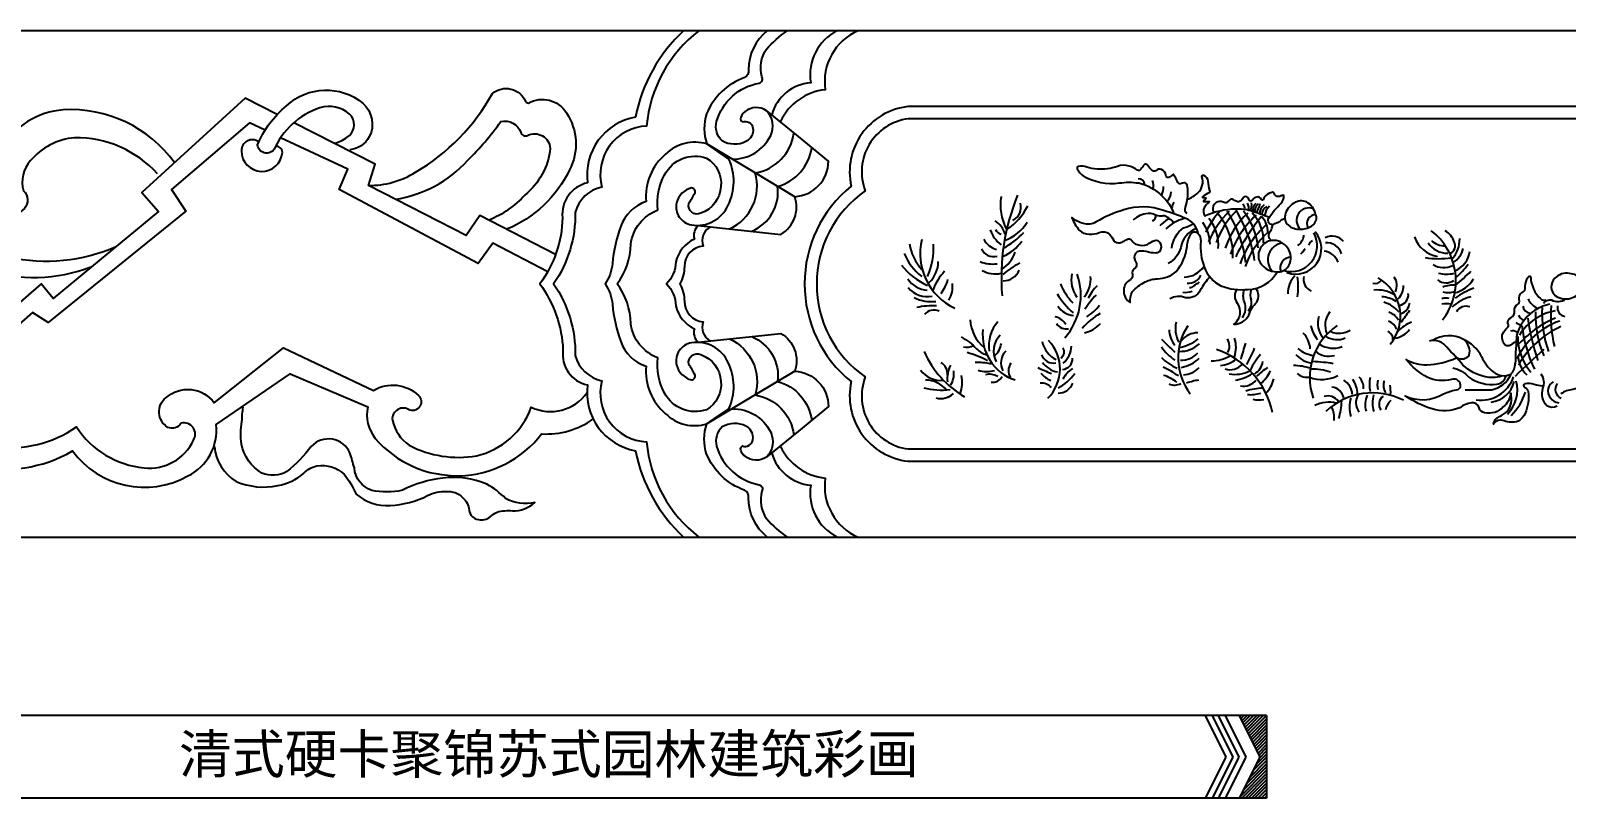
# Model space of a CAD drawing. Extents: x -66030 to 95157, y -13132 to 45879.
# Drawn here: x -41525 to -40312, y 3194 to 3800 of the extents above; entities that cross this region are included whole.
import ezdxf

# ---------------------------------------------------------------- set-up
doc = ezdxf.new("R2010")
doc.units = 0
doc.header["$LTSCALE"] = 100
doc.header["$MEASUREMENT"] = 0
for name, color, linetype in [('3', 11, 'CONTINUOUS'), ('4', 121, 'CONTINUOUS'), ('BH', 21, 'CONTINUOUS'), ('TEXT', 105, 'CONTINUOUS')]:
    doc.layers.add(name, color=color, linetype=linetype)
doc.styles.add('HZ', font='simhei.ttf')

# ---------------------------------------------------------------- blocks, each defined once
blk = doc.blocks.new('A$C51F746CF')
at = {"layer": '3'}
for p, q in [((1146.4, 287.7), (1108.3, 310.5)), ((1177.7, 268.9), (1146.4, 287.7)), ((1177.7, 131.1), (1146.4, 112.3)), ((1146.4, 112.3), (1108.3, 89.5))]:
    blk.add_line(p, q, dxfattribs=at)
for points in [[(1089.9, 400, 0.157768), (1051.9, 331.8, 0.400948), (1014, 279.8, 0.380949), (994.2, 252.3, -0.155962), (976.3, 200, -0.148848), (994.6, 147.7, 0.393108), (1014, 120.2, 0.400948), (1051.9, 68.2, 0.157768), (1089.9, 0)], [(1102, 400, 0.208822), (1060.6, 324.7, 0.479942), (1025.4, 276.5, 0.287684), (1004.3, 256.5, -0.156542), (987.2, 200, -0.156542), (1004.3, 143.5, 0.287684), (1025.4, 123.5, 0.479942), (1060.6, 75.3, 0.208822), (1102, 0)], [(1156, 400, 0.230669), (1141.2, 369, -0.358818), (1138.1, 363, 0.212358), (1108.1, 334.4, 0.164274), (1108.3, 310.5)], [(1128.2, 298.6, 0.292956), (1158.7, 317.1, 0.31251), (1155.4, 336.8, 0.329343), (1138.4, 336.1, 0.185891), (1135, 331.3, 0.338359), (1136.3, 328, -0.482926), (1144.6, 322.9, -0.3358), (1139.1, 312.4, -0.252005), (1120.4, 312.9, -0.284666), (1116, 328.2, -0.285273), (1149.6, 358.6, 0.49334), (1151.7, 363.7, -0.224858), (1155.4, 385.4, -0.056461), (1171.7, 400)], [(1211.3, 400, 0.328433), (1190.3, 358.9, 0.313761), (1159.5, 333.6, 0.313761)], [(1227.8, 400, 0.339632), (1201.8, 353.4, 0.259308), (1166.4, 328.4, 0.259308)], [(814.2, 310.9, 0.066259), (824.1, 315.8, 0.40333), (827.9, 332.1, 0.259844), (805.7, 339.9, 0.21556), (767.5, 308.6, -0.839202), (753.3, 309.9, -0.125944), (776.2, 340.6, -0.378999), (836.7, 342.6, -0.33316), (841.6, 316.1, -0.243464), (826.1, 306)], [(840.9, 277.8, 0.147295), (878.1, 288.3, 0.135964), (938.8, 350.4, -0.508182), (965, 344.1, 0.231914), (967.3, 342.8, -0.405704), (997.3, 335.1, -0.272247), (999.8, 290, -0.184235), (950.1, 243.1)], [(768.9, 333.8), (743.5, 346.6), (662, 272.3), (675.1, 257.1), (591.9, 188.4), (582.3, 200), (466.4, 99.3, 0.391742), (607.1, 68.1, 0.378392), (698.2, 48.3, 0.316433), (720.7, 89), (779.2, 128.9), (840.5, 102.9, 0.236186), (846.3, 78, 0.475316), (977.7, 81.5, 0.168169), (1018.5, 93.3)], [(2000, 340), (1267.1, 340, 0.445622), (1222.3, 277.2, 0.228317), (1185.5, 200, 0.228317), (1222.3, 122.8, 0.445622), (1267.1, 60), (2000, 60)], [(687.8, 295.8, 0.254956), (599.7, 337.5, 0.236264), (550.8, 307.4, 0.335267), (552.2, 284.7, -0.290215), (551.8, 267.6, -0.286017), (536.8, 263.4, 0.385952), (516.1, 249, 0.347719), (537.6, 211.5, 0.17411), (621.7, 213.5, 0.181221)], [(862.2, 266.8, 0.169956), (919.3, 297.5, 0.042092), (945.5, 328.2, -0.385467), (961.2, 319.7, 0.435448), (966.7, 317.3, -0.536094), (984.5, 307, -0.199237), (964.5, 270.2, -0.112457), (936.1, 250.4)], [(1101.4, 246.1), (1166.7, 239.1, 0.358755), (1177.7, 268.9, 0.398291), (1204.3, 296.9), (1180.6, 316.3), (1155.6, 336.7)], [(2000, 330.4), (1267.3, 330.4, 0.484927), (1233.4, 273.5, 0.247375), (1195.1, 200, 0.247375), (1233.4, 126.5, 0.484927), (1267.3, 69.6), (2000, 69.6)], [(759.2, 321.3), (747, 327.1), (685.2, 274.5), (696.7, 257.4), (588, 169.4), (575.4, 177.4), (488.4, 101.1, 0.376679), (610.2, 87, 0.22759), (663.7, 54.7, 0.322711), (702.7, 76.6, 0.683262), (693, 89.9, -0.355366), (682.4, 86.7, -0.522141), (680.9, 110, -0.444264), (719.1, 106.1), (773.7, 149.4), (845, 115.9, -0.33741), (880.5, 111.9, -0.779584), (873.7, 100.2, 0.651735), (859.8, 92.4, 0.189907), (873.1, 72.5, 0.163519), (926.2, 64.2, 0.25498), (969.5, 102.6, 0.362302), (1013.6, 114.1)], [(674.2, 286.9, 0.216384), (608.8, 315.5, 0.200069), (573.8, 297.1, 0.257115), (568.3, 273.6, -0.411519), (569.1, 259.5, -0.214307), (554.8, 253.7, 0.41005), (540.3, 243.5, 0.391726), (557, 221.2, 0.157054), (641.6, 229.5, 0.132289)], [(1126.2, 243.5, 0.374928), (1146.4, 287.7, 0.329701), (1177, 319.2, 0.329701)], [(754.3, 312.2, 0.619703), (740.5, 305, 0.959014), (772.9, 303.8, 0.449157), (767.5, 308.6)], [(1037.5, 200, 0.157465), (1048.1, 231.3, -0.276967), (1069.6, 258.4, -0.156702), (1074.9, 286.2, -0.372936), (1108.1, 299.4, -0.291204), (1119.4, 276.9, -0.298541), (1103.5, 255.8, -0.621965), (1094, 263.4, 0.031553), (1098.9, 272, 0.481017), (1096.2, 275.8, 0.276731), (1084.3, 264, 0.428593), (1096.1, 246.6, 0.343565), (1125.1, 262.2, 0.223645), (1125.7, 298.6), (1117, 304.5), (1108.3, 310.5, 0.276433), (1075.7, 302.5, 0.245113), (1060.2, 265, 0.232108), (1040.3, 245.5, 0.070204), (1033.7, 216.1, -0.134511), (1027.8, 200, -0.134511), (1033.7, 183.9, 0.070204), (1040.3, 154.5, 0.232108), (1060.2, 135, 0.245113), (1075.7, 97.5, 0.276433), (1108.3, 89.5), (1117, 95.5), (1125.7, 101.4, 0.223645), (1125.1, 137.8, 0.343565), (1096.1, 153.4, 0.428593), (1084.3, 136, 0.276731), (1096.2, 124.2, 0.481017), (1098.9, 128, 0.031553), (1094, 136.6, -0.621965), (1103.5, 144.2, -0.298541), (1119.4, 123.1, -0.291204), (1108.1, 100.6, -0.372936), (1074.9, 113.8, -0.156702), (1069.6, 141.6, -0.276967), (1048.1, 168.7, 0.157465), (1037.5, 200)], [(1143.7, 241.6, 0.337264), (1164.2, 277, 0.295349), (1191.2, 307.6, 0.295349)], [(1487.8, 255.5, -0.350309), (1486, 258.8, 0.01577), (1487.8, 266.1, 0.091966), (1487.8, 277.9, 0.354786), (1485.1, 279.8, 0.058973), (1483.1, 279.2, -0.423238), (1480.3, 280.2, 0.013922), (1476.9, 286.8, 0.000218), (1474.1, 284.5, -0.615615), (1470.8, 285.8, 0.270572), (1467.5, 290.4, 0.266015), (1463, 289.4, -0.364124), (1459.5, 290, -0.06858), (1456.4, 293.8, 0.412542), (1453.7, 294.1, -0.006633), (1451, 290.5, -0.400768), (1448.5, 289.9, 0.088791), (1441.9, 292.9, 0.189657), (1432.6, 292.8, -0.06368), (1424.8, 291, -0.11794), (1408.4, 292.3, 0.100525), (1401.9, 292.8, 0.563338), (1400.9, 290.8, 0.133851), (1405.6, 285.3, 0.163263), (1434.1, 279.7, -0.075824), (1449.4, 279.7, -0.145098), (1467.7, 269.5, -0.129846), (1477.2, 255.4, -0.129846)], [(1487.9, 266.8, 0.087815), (1496.2, 271.8, 0.30005), (1499.3, 284.7, -0.618063), (1500.6, 285.9, -0.315943), (1504.1, 281.2, 0.054015), (1505.4, 273.8, -0.271341), (1505.2, 272, 0.096702), (1500.1, 268.9, 0.591951), (1500.1, 268.2, -0.019603), (1502.1, 268.1, -0.672459), (1502.4, 267.4, -0.041738), (1500.6, 265.5, 0.593069), (1500.7, 265, -0.053451), (1505, 265.1, -0.512223), (1505.2, 264.8, 0.038382), (1502.4, 262, 0.273685), (1500.8, 255.1, 0.144741), (1501.4, 253.9, 0.280667), (1502, 253.8, 0.010531), (1502.3, 253.9, 0.010531)], [(1554.4, 247, -0.592924), (1552.5, 252.4, -0.062201), (1561.8, 263.5, 0.180758), (1564.2, 269.8, 0.360252), (1562.3, 269.6, 0.129118), (1560.7, 269.1, -0.467762), (1556.5, 271.6, 0.330387), (1555.2, 272.4, 0.155784), (1549.7, 269.6, 0.305236), (1548.1, 266.8, -0.550599), (1546.1, 266.8, 0.38318), (1542.7, 268.6, 0.21174), (1539.1, 266, -0.564251), (1536.8, 266.2, 0.134224), (1534.9, 268.8, 0.341117), (1531.3, 267.3, -0.080707), (1530.1, 265.6, -0.206721), (1527.7, 264.9, -0.107801), (1524.4, 266.5, 0.217988), (1522.3, 266.8, 0.130561), (1519.3, 264.2, -0.274489), (1516.1, 264.6, 0.224704), (1510.5, 264.2, 0.289041), (1507.9, 258, 0.207219), (1509.3, 256.4, 0.207219)], [(1496.4, 240, 0.254981), (1486.6, 251.6, 0.035576), (1469.1, 257.9, 0.169965), (1437.6, 258.4, 0.06471), (1415.8, 248.9, -0.200881), (1405.7, 247.6, -0.098885), (1396.6, 252.4, 0.094042), (1402.5, 242.5, 0.188709), (1410.2, 239.3, 0.119912), (1418.3, 240.5, -0.291737), (1426.4, 239.3, -0.050364), (1429.8, 234.2, 0.207261), (1432.3, 232.6, 0.209728), (1436.4, 233, -0.053244), (1440, 235.1, -0.401971), (1444, 234.4, 0.211881), (1448.3, 231, 0.18644), (1456.3, 231.2, -0.033427), (1462.1, 234.4, -0.308417), (1465.9, 232.9, -0.322577), (1465.8, 225.4, -0.177094), (1463, 224.4, -0.093506), (1455.4, 225.6, 0.160984), (1448.2, 225.2, 0.399122), (1446.3, 219.1, -0.108284), (1447.8, 215.2, -0.291435), (1446.1, 212.2, 0.265779), (1444.4, 207.5, -0.205692), (1443.9, 204.5, -0.119133), (1442, 202.6, 0.293356), (1437.6, 194.2, 0.269732), (1442.7, 185.3, -0.129825), (1444.3, 193.7, -0.091256), (1454.6, 201.6, -0.102611), (1464.3, 204.1, 0.186166), (1479, 209.9, 0.156116), (1487.6, 229.8, -0.114587), (1490.7, 239.3, -0.459606), (1496.2, 240.2, -0.195376), (1498.4, 233.7, 0.115143), (1501.4, 212.7, 0.189094), (1514.4, 198.6, 0.129861), (1535.9, 195.7, 0.270142), (1558.7, 209.3, 0.281842)], [(1473.6, 251.8, -0.070432), (1471, 253.2, 0.161184), (1468, 253.6, -0.14636), (1461.2, 255, 0.128571), (1456.8, 255.6, 0.182298), (1445, 250.3, 0.182298)], [(1552.5, 252.4, 0.025138), (1538, 257.6, 0.089425), (1525.9, 259.1, 0.090595), (1502, 253.8, 0.043774)], [(1101.4, 246.1, 0.283229), (1098.4, 235.4, 0.233543), (1083.8, 217.4, -0.192997), (1076.3, 200, -0.192997), (1083.8, 182.6, 0.233543), (1098.4, 164.6, 0.283229), (1101.4, 153.9)], [(1111.1, 245.1, 0.378714), (1105.3, 229.9, 0.390961), (1090.5, 213.8, -0.123614), (1087, 200, -0.123614), (1090.5, 186.2, 0.390961), (1105.3, 170.1, 0.378714), (1111.1, 154.9)], [(1476.8, 248, 0.223782), (1474.4, 250.9, 0.196816), (1472.4, 250.8, 0.079202), (1466, 245.8)], [(1495.2, 243.7, 0.28109), (1482.7, 228.6, -0.199543), (1472.8, 216.1)], [(1475.5, 228.3, -0.204392), (1484.7, 244.3, 0.067428), (1492.7, 247.6, 0.067428)], [(1553.7, 234.7, -0.405245), (1553.3, 241.5, 0.111776), (1554.8, 244.8, -0.290947), (1558.2, 248.3, 0.192501), (1560.8, 249.4, -0.089917), (1565, 251.7)], [(1695.5, 224, 0.430389), (1698.7, 233.1, 0.178454), (1691.5, 242)], [(1799.3, 203.8, 0.178655), (1789.8, 208.2, 0.264038), (1778.2, 204.4, 0.442381), (1778.6, 190.7, 0.480219), (1799.9, 196.8, 0.209823), (1799.3, 203.8)], [(1505.7, 205.6, 0.049543), (1498.1, 195.1, -0.342586), (1486.3, 189.1, 0.233364), (1473.9, 188.1)], [(1489.6, 197.1, 0.239473), (1493.3, 198.6, -0.208969), (1495.4, 200.2, 0.245425), (1497.2, 201.6, 0.245425)], [(1526.8, 195.6, 0.32539), (1527.2, 184.9, -0.391291), (1524.7, 168.2, 0.280962), (1536.4, 175.3, -0.131742), (1542.7, 185.5, 0.322674), (1542, 196.5)], [(1531.4, 173.4, 0.258569), (1532.9, 185.7, -0.17325), (1532.9, 195.4, -0.17325)], [(1747.4, 154.1, 0.097725), (1743.1, 151.7, -0.323004), (1738.9, 151.7, -0.273291), (1737, 160.8, -0.079158), (1740.6, 165.3, 0.378867), (1741.1, 168.5, -0.389152), (1743.3, 173.3, 0.370798), (1746.3, 178.8, -0.316081), (1748.8, 183.8, 0.314156), (1750.1, 187.4, -0.352641), (1752.3, 193.2, 0.297723), (1754.7, 196.3, -0.10406), (1756, 203.6, -0.10941), (1757.9, 206.1, -0.405319), (1759.1, 205.4, 0.095803), (1761.3, 196.2, 0.121601), (1767.5, 187.8, 0.260907), (1771.3, 187.5)], [(1769.1, 184.8, -0.302607), (1775.4, 187.3, 0.292674), (1786.8, 188.1, 0.370946)], [(1101.4, 153.9), (1166.7, 160.9, -0.358755), (1177.7, 131.1, -0.398291), (1204.3, 103.1), (1180.6, 83.7), (1155.6, 63.3)], [(1143.7, 158.4, -0.337264), (1164.2, 123, -0.295349), (1191.2, 92.4, -0.295349)], [(1309.1, 158.1, -0.095495), (1321.4, 148.7, 0.138787), (1329.3, 144.1, 0.323568)], [(1720.3, 142.6, 0.174382), (1705.9, 156.2, 0.280178), (1681.6, 155.2)], [(1126.2, 156.5, -0.374928), (1146.4, 112.3, -0.329701), (1177, 80.8, -0.329701)], [(1735.9, 127.1, -0.146875), (1723, 126.7, -0.136839), (1705.6, 135.9, 0.009851), (1692.9, 149.9, 0.319093), (1679.1, 154.8, 0.319093)], [(1700.9, 141.5, 0.365411), (1710.6, 143.8, 0.278061), (1706.7, 155.6)], [(1768.7, 119.3, -0.073838), (1761.9, 120.5, 0.165046), (1754.4, 121, 0.754266), (1754.3, 118.5, -0.255184), (1757.1, 115, -0.126168), (1754.7, 97.6, -0.165035), (1749.1, 91.5, -0.177424), (1738.2, 91.9, 0.338339), (1729.7, 89.2, -0.250489), (1734.5, 95.2, 0.088002), (1740.4, 99.3, 0.265803), (1743.3, 113.7, -0.198086), (1737.4, 102.8, -0.271266), (1722.7, 98.2, -0.338539), (1718.5, 102.1, 0.365401), (1712.2, 106, 0.123477), (1703.2, 102.2, -0.182945), (1681.3, 101.2, -0.068824), (1659.8, 111.6, 0.250172), (1690.1, 113.1, -0.064956), (1701.9, 116.7, 0.352025), (1703.5, 121.3, 0.420829), (1696.5, 124.5, -0.173577), (1677.3, 126.3, -0.103443), (1660.8, 140.2, 0.134924), (1677.1, 136, 0.086256), (1700.3, 141.5, 0.086256)], [(1697.7, 133.6, -0.175218), (1710.1, 126.3, 0.181043), (1732.4, 120.7, 0.306948), (1739.6, 127.4, 0.306948)], [(1720.3, 142.6, 0.122229), (1729.4, 130.6, 0.297845), (1743.5, 128.8, 0.297845)], [(1796.9, 134.9, -0.166335), (1797.7, 121.7, -0.317537), (1792.3, 116.5, 0.142052), (1782.9, 113.1, 0.028388)], [(1779.9, 103.5, -0.282451), (1771.8, 103.7, -0.264769), (1768.8, 117.4, 0.251369), (1767.4, 128.8, 0.251369)], [(1776.8, 122.7, 0.199028), (1772.9, 117.4, 0.427309), (1781.2, 106)], [(719.2, 71.6, 0.238718), (736.4, 44, 0.157683), (769.3, 40.8, 0.131035), (790, 50.4, -0.158888), (799.9, 56.2, 0.001152), (800.5, 56.3, -0.230008), (821.7, 49.7, -0.06902), (831.2, 34, 0.194724), (858.1, 24.9, 0.103192), (887.6, 32.8, -0.135483), (902.6, 36, -0.233631), (915.2, 31.3, -0.222041), (920.4, 21.3, 0.346626), (927.8, 13.9, 0.223518), (937.1, 16, -0.090133), (942.5, 19.8, -0.084862), (954.8, 20.8, 0.190815), (972.4, 27.3, -0.181004), (949.2, 30.6, 0.068671), (934.5, 41.8, 0.139551), (899.6, 46.5, 0.095076), (867.8, 37, -0.107203), (843.5, 36.9, -0.298677), (829.8, 54.6, 0.010264), (826.3, 66.5, 0.534046), (795.7, 71.7, -0.069576), (776.5, 51.7, -0.235603), (756.7, 50.6, -0.211774), (740.5, 73.5, -0.078818), (741, 91.2, -0.038243), (742, 103)], [(1128.2, 101.4, -0.292956), (1158.7, 82.9, -0.31251), (1155.4, 63.2, -0.329343), (1138.4, 63.9, -0.185891), (1135, 68.7, -0.338359), (1136.3, 72, 0.482926), (1144.6, 77.1, 0.3358), (1139.1, 87.6, 0.252005), (1120.4, 87.1, 0.284666), (1116, 71.8, 0.285273), (1149.6, 41.4, -0.49334), (1151.7, 36.3, 0.224858), (1155.4, 14.6, 0.056461), (1171.7, 0)], [(1156, 0, -0.230669), (1141.2, 31, 0.358818), (1138.1, 37, -0.212358), (1108.1, 65.6, -0.164274), (1108.3, 89.5)], [(1159.5, 66.4, 0.313761), (1190.3, 41.1, 0.328433), (1211.3, 0)], [(1166.4, 71.6, 0.259308), (1201.8, 46.6, 0.339632), (1227.8, 0)]]:
    blk.add_lwpolyline(points, format="xyb", dxfattribs=at)
for points in [[(982.6, 209.6), (939.1, 232.2), (927.6, 216.2), (817.9, 274.5), (824.7, 290.5), (771.5, 315.5)], [(988.8, 223.1), (928.9, 254.1), (918.1, 238.1), (840.9, 277.8), (846.2, 294.7), (781.9, 327.2)]]:
    blk.add_lwpolyline(points, dxfattribs=at)
for points in [[(1589.2, 255.1, 0.198694), (1582.1, 264.7, 0.242542), (1571.9, 263.8, 0.203447), (1565, 254.3, 0.317178), (1568.7, 245.5, 0.171544), (1577.8, 243.2, 0.142896), (1587, 246.3, 0.33453)], [(1556.1, 234.4, 0.493495), (1544.4, 219, 0.319452), (1558.9, 209.6, 0.253145), (1567, 213, 0.314685), (1568, 226.8, 0.282754)]]:
    blk.add_lwpolyline(points, format="xyb", close=True, dxfattribs=at)
for centre, radius, start, end in [((1449.2, 278), 5.03, 3.3906, 92.9775), ((1453.2, 277.9), 8.02, 339.3811, 27.0037), ((1383.9, 262.7), 43.7, 171.727, 206.228), ((1512.6, 204.9), 171.7, 157.697, 184.7622), ((1454.5, 276.5), 14.6, 334.3156, 2.1057), ((1464.5, 273.1), 10.7, 312.8656, 358.0617), ((1318.9, 283.1), 48, 303.1457, 333.5831), ((1345, 260.4), 11.4, 296.5112, 16.6082), ((1510.1, 248.7), 36.5, 154.0743, 162.067), ((1560.9, 213.6), 64.5, 137.0619, 154.9236), ((1574.6, 203.6), 76, 135.0299, 156.9882), ((1574.7, 209.8), 68, 134.717, 160.3868), ((1473.3, 222.7), 50.6, 357.1764, 40.2764), ((1581.4, 206.9), 67.1, 133.1347, 161.4409), ((1445.3, 207.4), 89.2, 6.1955, 34.059), ((1439.9, 203.3), 102.2, 8.4731, 32.385), ((1527.8, 259.4), 5.36, 352.3674, 42.5014), ((1491.8, 224.5), 52.1, 4.367, 39.2493), ((1527.4, 259.9), 8.98, 348.204, 25.8596), ((1525.3, 262.5), 13.4, 338.9077, 6.4767), ((1517.5, 234.4), 30.5, 356.3957, 45.0925), ((1546.7, 258.1), 7.25, 132.045, 188.3665), ((1549, 257.5), 7.78, 131.6899, 187.116), ((1530.9, 265.9), 14.7, 318.4232, 350.3344), ((1553.9, 255.5), 8.85, 128.2263, 181.9047), ((1554.8, 254.4), 8.02, 121.7292, 178.3296), ((1559.2, 253.4), 10.2, 128.6924, 174.1676), ((1583.8, 250.3), 9.73, 68.0673, 227.3959), ((1325.7, 234), 18.9, 16.4205, 56.7233), ((1342.1, 245.3), 6.13, 201.6495, 256.451), ((1331.2, 267.4), 35.4, 290.1169, 328.3178), ((1458.3, 254.1), 4.74, 296.5945, 1.6131), ((1493.5, 220), 32.6, 104.529, 134.1289), ((1475.4, 230.8), 30.4, 1.183, 35.3617), ((1480.6, 231.1), 31.8, 354.1887, 40.471), ((1593.3, 198.6), 75.6, 132.6239, 160.7388), ((1659.1, 158.8), 147, 140.0064, 154.8597), ((1599.2, 191.3), 73.9, 131.2697, 160.5842), ((1533.2, 240.7), 18.3, 359.3143, 43.6202), ((1554.3, 246.1), 0.887, 0.4214, 85.5037), ((1588.9, 247.9), 6.67, 85.3907, 212.938), ((1307.2, 238.1), 39.5, 189.4661, 222.5398), ((1324.5, 224), 47.8, 166.4577, 244.7876), ((1235.9, 227.8), 51.5, 334.8987, 3.9833), ((1340.6, 241.7), 14.9, 205.5136, 256.0827), ((1357.6, 252.3), 27.3, 200.8272, 231.7028), ((1311.2, 285), 64.9, 298.7798, 316.9485), ((1327.9, 254.5), 35.8, 293.9401, 324.4059), ((1592.5, 193.9), 62.2, 131.1921, 161.3224), ((1565.1, 218.9), 13.6, 98.708, 220.6333), ((1570, 230.1), 20.4, 253.5947, 30.0384), ((1573.6, 227.9), 20.2, 249.5531, 40.8554), ((1568.3, 240), 11.8, 305.6179, 352.2258), ((1588.5, 229.3), 5.08, 111.2566, 165.2464), ((1602.1, 226.1), 11.7, 38.4314, 117.7426), ((1597.8, 220.1), 12.4, 17.1796, 94.2782), ((1689.5, 245), 23.6, 199.6748, 260.4711), ((1693.4, 242.4), 18.2, 212.9424, 270.9391), ((1649.9, 202.4), 50.1, 322.0598, 52.2752), ((1691.4, 246.1), 16, 228.0451, 270.7322), ((1680.7, 235), 22.3, 317.0716, 1.9764), ((1303.4, 239.8), 42.3, 202.0548, 233.1387), ((1334.7, 231.7), 10.2, 203.2363, 285.8936), ((1326.3, 234.4), 27.3, 302.8865, 339.7628), ((1569.7, 212.5), 8.49, 89.8901, 198.9784), ((1570.8, 232.3), 10.9, 308.7826, 336.8873), ((1594.4, 212.5), 13.4, 19.8644, 83.3559), ((1686.5, 284.6), 64.7, 260.4599, 278.8784), ((1689.1, 231.4), 16.9, 301.3588, 348.0253), ((1692, 228), 19.1, 292.386, 352.8472), ((1306.1, 250.1), 56.5, 218.5806, 245.3118), ((1268.3, 217.7), 22.8, 313.181, 0.0253), ((1329.6, 178.6), 45.9, 136.91, 159.2287), ((1334.6, 246.1), 30.4, 249.7418, 275.6564), ((1336.2, 228.8), 20.9, 240.088, 282.2053), ((1383, 160.2), 62.5, 116.1358, 130.9784), ((1342.5, 216.2), 13.7, 269.6243, 337.0355), ((1353.2, 190.9), 50.5, 318.4399, 19.3404), ((1418.8, 203.1), 22.7, 167.8905, 216.7134), ((1484.7, 224.9), 19.6, 271.8122, 325.635), ((1489, 211), 10.4, 262.4823, 336.98), ((1587.7, 192.4), 20.5, 137.2821, 180.7255), ((1690.3, 228.5), 15.6, 238.3485, 296.7431), ((1692.5, 233.6), 25.9, 256.0622, 283.084), ((1575.4, 346.5), 193, 310.1397, 314.9962), ((1670.2, 241.8), 47.3, 308.8405, 326.4826), ((1283.8, 215.3), 20.3, 214.0204, 266.0154), ((1282.3, 208.9), 19, 218.3179, 281.6626), ((1261.7, 214.9), 38.8, 324.6582, 342.7537), ((1282.2, 197.8), 20.2, 328.5968, 7.349), ((1425.7, 214.1), 40.5, 200.2034, 225.8267), ((1390.7, 203.4), 20.8, 319.2797, 6.8361), ((1440.4, 173.7), 34.3, 133.8276, 154.1275), ((1486.5, 207.9), 14.6, 260.9948, 290.1648), ((1551.3, 191.5), 13.7, 164.7149, 198.6568), ((1525.6, 198), 49.9, 350.5683, 8.8346), ((1589.7, 203.6), 10.1, 166.6229, 246.4746), ((1636.5, 205.7), 5.44, 246.794, 330.9532), ((1638.2, 171.4), 23.8, 55.5518, 97.4145), ((1621.6, 174.5), 34.6, 320.163, 60.6804), ((1641.9, 198.8), 11.5, 334.2209, 35.2687), ((1644.6, 198), 13.9, 315.5392, 2.8854), ((1692.3, 211.5), 10.7, 230.8189, 305.3764), ((1697.8, 177.6), 21.4, 84.6717, 112.6555), ((1693.2, 215.9), 23.8, 284.1535, 329.9018), ((1740.6, 130.4), 71.4, 111.8244, 125.1552), ((1285.8, 217), 31, 243.6762, 276.3815), ((1288.3, 111.9), 70.9, 88.7826, 101.5994), ((1451.2, 234.7), 78.7, 212.6553, 227.0359), ((1399.3, 191.4), 16.4, 213.5897, 264.8355), ((1451, 154.2), 51, 133.5114, 149.7226), ((1388.5, 206.2), 37.8, 301.7586, 322.621), ((1529.4, 185.2), 9.14, 315.2607, 12.4042), ((1638.9, 162.1), 27.9, 59.8201, 84.8981), ((1636.5, 162.3), 24.1, 39.3549, 73.8789), ((1654, 191.4), 8.46, 279.5585, 6.2373), ((1653.1, 186.4), 10.5, 290.784, 351.7346), ((1692.9, 151.2), 33, 84.2183, 97.0315), ((1692.1, 180.6), 8.26, 70.8075, 112.2724), ((1693.8, 208.1), 15, 253.6565, 290.9909), ((1718.3, 160.5), 29.9, 102.7132, 134.9711), ((1708, 173.5), 8.8, 69.7397, 149.8022), ((1759.5, 183.5), 6.7, 188.3909, 262.4269), ((1770.2, 193.8), 14.2, 202.9252, 248.259), ((1781.9, 148.8), 36, 102.5112, 126.2033), ((1877, 174.8), 102.1, 175.4049, 193.6972), ((1787.3, 181.3), 7.14, 168.6946, 259.6241), ((1287.7, 169.5), 9.86, 65.8772, 140.3243), ((1346, 172.9), 29.7, 182.5827, 231.3758), ((1359.3, 151.3), 28.3, 138.4821, 188.7708), ((1380, 160.4), 14.1, 32.3961, 75.959), ((1441.2, 135.5), 46.7, 118.5557, 141.0504), ((1608.1, 168.7), 17.2, 161.0044, 222.3805), ((1613.1, 167.3), 16.4, 140.0514, 204.7835), ((1644.3, 161.6), 9.19, 14.4921, 74.6792), ((1643, 164.9), 13.3, 28.8056, 72.7739), ((1332.1, 417.2), 408.1, 322.6795, 324.3224), ((1782.7, 149.1), 36.3, 127.4315, 163.2543), ((1801.3, 114.8), 59.1, 109.0108, 154.0247), ((1811.9, 95.5), 84.4, 113.2347, 138.4844), ((1755.9, 177.7), 6.81, 199.4773, 251.6122), ((1786.9, 135.8), 43.8, 101.0315, 147.1006), ((1937.2, 198), 182.1, 187.885, 198.7184), ((1846.5, 175.5), 83.6, 178.4155, 202.6903), ((1865.1, 177.5), 97.1, 177.7211, 198.5499), ((1363.3, 159.5), 37.2, 173.2527, 252.0597), ((1352.9, 146.8), 18.1, 135.7575, 207.4715), ((1392.2, 173.7), 9.31, 213.0537, 281.3767), ((1400.6, 186), 25.4, 283.4461, 317.079), ((1495, 164.8), 21.6, 182.7767, 218.0603), ((1501, 164.7), 22.6, 166.9318, 208.2015), ((1526.4, 141.4), 45.9, 146.2313, 217.7551), ((1495.9, 144.8), 16.5, 89.16, 140.5477), ((1565, 147.3), 20, 4.1581, 43.6385), ((1633.7, 126.2), 49.2, 123.933, 199.6402), ((1606.6, 170.5), 21.4, 188.7575, 222.194), ((1606.2, 172.6), 16.6, 238.443, 292.7744), ((1607.7, 177.6), 16.6, 247.1457, 302.3219), ((1644, 156.5), 6.25, 350.1695, 68.4905), ((1649.1, 174.8), 17.9, 279.5398, 322.3614), ((1676.7, 140.7), 31.4, 112.2673, 136.0983), ((1744.8, 156.1), 6.83, 57.7813, 103.8532), ((2107.9, 128.9), 361.1, 174.9955, 178.7303), ((1756.8, 181.4), 15.1, 231.3312, 248.4746), ((1791.5, 158.2), 42.6, 179.5112, 220.7201), ((1814.5, 97.9), 75.4, 114.6663, 149.7182), ((1858.5, 179), 107, 186.3663, 205.7057), ((1350, 176.8), 76.2, 203.3318, 239.8522), ((1313.5, 162.1), 12.1, 257.7389, 296.3684), ((1290.3, 62.4), 86.6, 62.6868, 74.122), ((1323.5, 156.1), 17.7, 313.1536, 349.8499), ((1354.2, 137.5), 13.6, 136.4479, 206.8115), ((1393.6, 159), 21, 192.5914, 243.5952), ((1355, 132.8), 32.3, 314.634, 44.4451), ((1385, 146.2), 5.53, 302.846, 34.8813), ((1376.2, 152.3), 20.2, 312.4773, 356.086), ((1502.6, 175.7), 43.5, 215.8189, 235.5964), ((1566.4, 248), 134.8, 222.8146, 229.0711), ((1482.1, 169), 22.3, 268.0094, 313.2635), ((1472.5, 188.8), 40.2, 283.6858, 306.6607), ((1487.8, 83.2), 69.1, 12.7108, 70.376), ((1510, 150.8), 11.1, 332.7595, 31.1732), ((1501.8, 150), 24.5, 342.2264, 17.0769), ((1883.6, 42.2), 367, 162.405, 164.4426), ((1446.4, 187.8), 102.2, 329.7849, 337.77), ((1591.8, 170.6), 27.4, 232.4078, 261.1831), ((1599.6, 159.3), 16.4, 229.9485, 285.88), ((1603, 168.8), 19.6, 237.1675, 291.0164), ((2278, -418.5), 761.4, 131.8967, 134.2468), ((1287.1, 128.5), 11.3, 357.3027, 57.1176), ((1321.1, 125.6), 22.9, 153.2215, 187.3504), ((1322.8, 99.3), 38.6, 75.4832, 93.8724), ((1356.7, 131.5), 10.2, 145.1333, 213.0302), ((1481.3, 378.2), 268.6, 245.4366, 247.9405), ((1382.4, 148), 10.6, 201.7168, 279.0085), ((1388.8, 149.1), 19, 215.6402, 259.2417), ((1388.3, 141.2), 8.91, 276.5858, 1.4391), ((1493.5, 166.9), 36.1, 223.7854, 247.5899), ((1444.9, 78.2), 60.8, 53.7934, 66.8992), ((1483.6, 156.3), 16.5, 266.1005, 318.8141), ((1478.7, 160.3), 26.6, 279.1331, 314.1441), ((1483.6, 146.7), 18.6, 273.453, 316.3968), ((1506.9, 168.2), 28.9, 269.6157, 301.0977), ((1511.1, 161.2), 25.8, 276.2678, 306.7595), ((1521.7, 144.2), 12, 250.1644, 323.1582), ((1584.3, 110.4), 51.4, 138.6584, 155.8014), ((1534.7, 140.2), 12.8, 299.658, 352.9176), ((1595.5, 70.4), 77.5, 124.8237, 133.2557), ((1571.2, 90.1), 45.4, 72.2529, 89.1993), ((1589, 157.4), 20.2, 220.5922, 260.812), ((1581.5, 3.6), 135.1, 80.7706, 87.6485), ((1733.8, 137.6), 13.1, 317.8002, 358.1648), ((1772.8, 145.2), 23.9, 184.5711, 225.1856), ((1293.3, 144.1), 20.3, 217.2397, 274.8699), ((1280.8, 102.1), 21.9, 39.6354, 89.6573), ((1282.9, 129.8), 20.6, 331.4296, 4.0415), ((1283.7, 122.3), 26.2, 339.7742, 11.5552), ((1329.4, 152), 21.2, 251.2167, 286.9512), ((1331.3, 114), 14.6, 62.4371, 101.6584), ((1333.9, 130.9), 8.63, 262.4044, 331.7808), ((1372.6, 110.7), 10.9, 43.6229, 94.9471), ((1392, 147.6), 26.9, 222.3138, 243.2902), ((1370.2, 148.9), 34.7, 296.5477, 325.6448), ((1385.6, 126.6), 12.9, 270.7863, 337.1022), ((1408.8, 114.8), 21.7, 122.3864, 152.7093), ((1460.7, 99.3), 29.7, 50.4099, 73.5197), ((1505.8, 69.6), 55.2, 99.5569, 109.5987), ((1525.3, 154.5), 26, 260.5066, 297.4634), ((1521.4, 155.2), 31.5, 278.0344, 304.4604), ((1532.1, 132), 12.8, 260.424, 320.7772), ((1526.9, 143.9), 29.5, 309.5318, 334.6771), ((1533.3, 130), 23.3, 315.462, 347.6813), ((1582.9, 139.7), 13.5, 231.4055, 278.1297), ((1594, 151.2), 26.7, 249.1879, 298.3183), ((1585.6, 83.5), 49.2, 71.8659, 89.9482), ((1603.8, 111.7), 14.4, 4.2912, 58.0007), ((1601.8, 112.7), 20.5, 1.0399, 35.2379), ((1615.1, 117.8), 12, 357.2307, 45.4631), ((1658, 120.4), 26.3, 167.5492, 191.6104), ((1653.6, 120), 15.7, 165.1164, 192.1605), ((1655.9, 120.3), 13.1, 165.8683, 208.5866), ((1719.9, 135.3), 27.1, 261.519, 341.3314), ((1725.1, 128), 21.6, 277.3976, 346.5388), ((1724.6, 136.5), 20.4, 280.4554, 336.2697), ((1721.6, 116.3), 27, 315.008, 15.0271), ((1293.9, 172), 55.9, 255.2786, 276.6702), ((1293.1, 124.3), 14.8, 255.7965, 312.2579), ((1477.8, 130.5), 10.4, 245.8486, 297.6775), ((1549.7, 65.3), 52.4, 92.4245, 107.3856), ((1538, 139), 26.5, 264.0313, 287.6137), ((1598.8, 100.9), 10.6, 36.7035, 105.8647), ((1634.2, 59.8), 54.1, 63.2126, 133.2097), ((1600.3, 107.2), 11.5, 14.2325, 81.116), ((1639.3, 102.6), 23.4, 161.9857, 198.1771), ((1632.6, 106.2), 11.6, 146.8806, 218.3576), ((1645.7, 104.6), 17.4, 154.6183, 196.6937), ((1657, 106.1), 22.9, 163.9847, 197.8394), ((1647.1, 104.9), 7.81, 126.3832, 215.1727), ((1600.3, 114.4), 48.2, 357.8138, 6.6726), ((1716.8, 378.9), 262.7, 267.9324, 272.5258), ((1713.7, 127.1), 43.1, 314.1068, 342.9617), ((1785.8, 116.7), 7.33, 141.9472, 249.4188), ((1544.3, 123.8), 15.5, 252.474, 284.5903), ((1599.7, 82.6), 24, 75.6261, 117.7995), ((1586.8, 94.7), 17.1, 351.4342, 27.6056), ((1540.3, 111.8), 69.7, 344.8992, 356.4337), ((1656.8, 98.1), 12.7, 130.278, 168.6291)]:
    blk.add_arc(centre, radius, start, end, dxfattribs=at)
at = {"layer": '4'}
for points in [[(2000, 400), (0, 400), (0, 0), (2000, 0)], [(1298.8, 110.6), (1301.4, 112)]]:
    blk.add_lwpolyline(points, dxfattribs=at)
blk = doc.blocks.new('A$C4CCE1407')
at = {"layer": '3'}
for p, q in [((0, 65.3), (0, 0)), ((1101.2, 65.3), (0, 65.3)), ((21.6, 65.3), (5.3, 32.6)), ((32.8, 65.3), (16.5, 32.6)), ((38.4, 65.3), (22.1, 32.6)), ((43, 65.3), (26.7, 32.6)), ((48.6, 65.3), (32.3, 32.6)), ((1058.2, 65.3), (1052.6, 65.3)), ((1052.6, 65.3), (1068.9, 32.6)), ((1058.2, 65.3), (1074.5, 32.6)), ((1068.4, 65.3), (1062.8, 65.3)), ((1062.8, 65.3), (1079.1, 32.6)), ((1068.4, 65.3), (1084.7, 32.6)), ((1101.2, 65.3), (1079.6, 65.3)), ((1079.6, 65.3), (1095.9, 32.6)), ((1101.2, 65.3), (1101.2, 0)), ((5.3, 32.6), (21.6, 0)), ((16.5, 32.6), (32.8, 0)), ((22.1, 32.6), (38.4, 0)), ((26.7, 32.6), (43, 0)), ((32.3, 32.6), (48.6, 0)), ((1068.9, 32.6), (1052.6, 0)), ((1074.5, 32.6), (1058.2, 0)), ((1079.1, 32.6), (1062.8, 0)), ((1084.7, 32.6), (1068.4, 0)), ((1095.9, 32.6), (1079.6, 0)), ((0, 0), (21.6, 0)), ((1101.2, 0), (0, 0)), ((32.8, 0), (38.4, 0)), ((43, 0), (48.6, 0)), ((1058.2, 0), (1052.6, 0)), ((1068.4, 0), (1062.8, 0)), ((1101.2, 0), (1079.6, 0))]:
    blk.add_line(p, q, dxfattribs=at)
at = {"layer": 'BH'}
for p, q in [((0, 63.9), (1.3, 65.3)), ((0, 58.8), (6.4, 65.3)), ((0, 61.4), (3.9, 65.3)), ((0, 56.3), (9, 65.3)), ((0, 53.8), (11.5, 65.3)), ((0, 51.2), (14, 65.3)), ((0, 48.7), (16.6, 65.3)), ((0, 46.1), (19.1, 65.3)), ((0, 43.6), (21.5, 65.1)), ((1080, 64.6), (1080.6, 65.3)), ((1080.8, 62.9), (1083.2, 65.3)), ((1081.7, 61.2), (1085.7, 65.3)), ((1082.5, 59.5), (1088.3, 65.3)), ((1083.3, 57.8), (1090.8, 65.3)), ((1084.2, 56.1), (1093.4, 65.3)), ((1085, 54.4), (1095.9, 65.3)), ((1085.9, 52.7), (1098.4, 65.3)), ((1086.7, 51), (1101, 65.3)), ((1087.6, 49.3), (1101.2, 62.9)), ((0, 41), (19, 60)), ((0, 38.5), (16.4, 54.9)), ((0, 35.9), (13.9, 49.8)), ((1088.4, 47.6), (1101.2, 60.4)), ((1089.3, 45.9), (1101.2, 57.8)), ((1090.1, 44.2), (1101.2, 55.3)), ((1091, 42.5), (1101.2, 52.8)), ((1091.8, 40.8), (1101.2, 50.2)), ((0, 33.4), (11.3, 44.7)), ((0, 30.8), (8.8, 39.6)), ((1092.7, 39.1), (1101.2, 47.7)), ((1093.5, 37.4), (1101.2, 45.1)), ((1094.4, 35.7), (1101.2, 42.6)), ((1095.2, 34), (1101.2, 40)), ((1095.5, 31.8), (1101.2, 37.5)), ((0, 28.3), (6.2, 34.5)), ((0, 25.7), (5.8, 31.6)), ((0, 23.2), (6.7, 29.9)), ((0, 20.7), (7.5, 28.2)), ((0, 18.1), (8.4, 26.5)), ((0, 15.6), (9.2, 24.8)), ((1082.8, 6.3), (1101.2, 24.8)), ((1085.3, 11.4), (1101.2, 27.3)), ((1087.9, 16.5), (1101.2, 29.8)), ((1090.4, 21.6), (1101.2, 32.4)), ((1093, 26.7), (1101.2, 34.9)), ((0, 13), (10.1, 23.1)), ((0, 10.5), (10.9, 21.4)), ((0, 7.9), (11.8, 19.7)), ((0, 5.4), (12.6, 18)), ((0, 2.8), (13.5, 16.3)), ((0, 0.3), (14.3, 14.6)), ((2.3, 0), (15.2, 12.9)), ((1080.2, 1.2), (1101.2, 22.2)), ((1081.6, 0), (1101.2, 19.7)), ((1084.1, 0), (1101.2, 17.1)), ((1086.7, 0), (1101.2, 14.6)), ((4.8, 0), (16, 11.2)), ((7.3, 0), (16.8, 9.5)), ((9.9, 0), (17.7, 7.8)), ((12.4, 0), (18.5, 6.1)), ((15, 0), (19.4, 4.4)), ((17.5, 0), (20.2, 2.7)), ((20.1, 0), (21.1, 1)), ((1089.2, 0), (1101.2, 12)), ((1091.7, 0), (1101.2, 9.5)), ((1094.3, 0), (1101.2, 6.9)), ((1096.8, 0), (1101.2, 4.4)), ((1099.4, 0), (1101.2, 1.8))]:
    blk.add_line(p, q, dxfattribs=at)

msp = doc.modelspace()

# ---------------------------------------------------------------- block references
at = {"layer": '3'}
for name, p in [('A$C51F746CF', (-42099.6, 3400.5)), ('A$C4CCE1407', (-41650.3, 3194.2))]:
    msp.add_blockref(name, p, dxfattribs=at)

# ---------------------------------------------------------------- texts
at = {"layer": 'TEXT', "insert": (-41408.3, 3227.3), "char_height": 30.6, "attachment_point": 4, "style": 'HZ'}
msp.add_mtext('清式硬卡聚锦苏式园林建筑彩画', dxfattribs=at)

doc.saveas('drawing.dxf')
